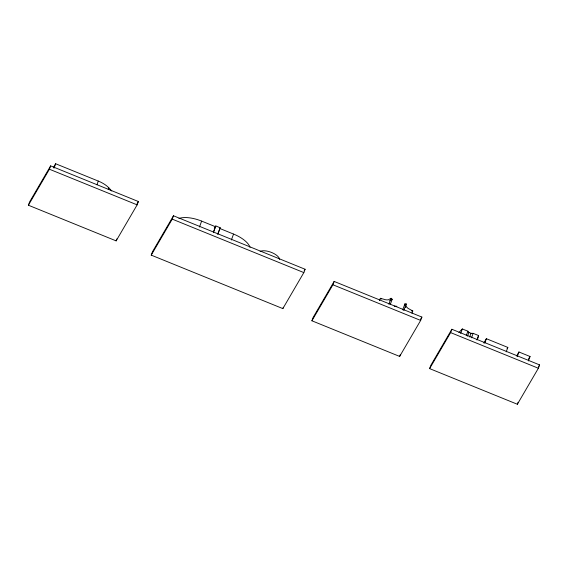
<?xml version="1.0" encoding="UTF-8"?>
<svg xmlns="http://www.w3.org/2000/svg" width="568" height="568" viewBox="0 0 568 568"><rect width="100%" height="100%" fill="white"/><g stroke="black" fill="none" stroke-linecap="round" stroke-linejoin="round"><path stroke-width="0.85" d="M477.454 339.55L478.568 335.546L473.151 333.345L470.993 333.295L468.898 332.443L467.897 331.208L462.316 328.943L458.894 332.521M28.4 205.226L29.628 201.881L50.637 165.877L138.379 201.519L137.144 204.863L116.135 240.875L28.4 205.226L49.409 169.221L50.637 165.877M54.003 168.206L55.643 163.747L98.292 181.071A17.821 7.725 20.2 0 1 108.779 187.781L111.754 190.976M96.922 184.792L98.292 181.071M108.232 189.272L108.779 187.781M116.135 240.875L116.873 238.865M151.23 255.131L152.465 251.787L173.474 215.776L305.08 269.246L303.844 272.59L282.836 308.601L151.23 255.131L172.239 219.127L173.474 215.776M199.453 227.051L201.64 221.108L199.439 220.263A22.983 9.968 20.2 0 0 178.941 218.481M213.49 231.9L215.407 226.696L201.64 221.108M213.369 232.66L215.826 225.972L220.214 227.754L217.757 234.442M217.878 233.682L220.214 227.754M231.368 240.016L233.554 234.073L219.795 228.478M282.836 308.601L283.333 307.26M311.91 320.785L313.138 317.434L334.147 281.43L421.889 317.079L420.654 320.423L399.645 356.427L311.91 320.785L332.919 284.774L334.147 281.43M379.523 300.529L380.34 298.299L385.686 299.776A8.165 3.543 20.2 0 0 388.491 299.769L391.061 298.264L392.183 299.251L390.273 304.455M388.874 304.214L391.061 298.264M402.719 309.837L404.906 303.887L406.205 303.923L403.749 310.611M411.97 313.216L412.787 310.987L408.101 308.389A8.165 3.543 20.2 0 1 406.376 306.535L405.907 305.186L406.205 303.923M399.645 356.427L400.383 354.425M429.621 368.611L430.856 365.26L451.865 329.255L539.6 364.905L538.372 368.249L517.363 404.253L429.621 368.611L450.63 332.599L451.865 329.255M460.683 333.395L462.316 328.943M466.257 335.66L467.897 331.208M467.535 336.157L468.898 332.443M469.63 337.009L470.993 333.295M471.511 337.797L473.151 333.345M476.928 339.998L478.568 335.546M484.738 343.157L486.371 338.705L507.827 347.417L506.187 351.869M517.299 356.441L518.939 351.99L530.043 356.505L528.403 360.957M517.363 404.253L518.101 402.25M404.906 303.887L404.679 305.598M53.399 167.595L55.643 163.747M137.037 203.82L138.379 201.519M214.278 228.627L215.826 225.972M304.185 270.78L305.08 269.246M420.547 319.372L421.889 317.079M483.844 343.036L486.371 338.705M507.11 348.653L507.827 347.417M516.603 355.994L518.939 351.99M528.481 359.175L530.043 356.505M538.705 366.438L539.6 364.905M392.183 299.251L391.579 299.947M389.612 300.756L390.195 300.628M411.488 310.952L412.787 310.987M394.263 306.145L396.89 306.287M49.409 169.221L137.144 204.863M172.239 219.127L303.844 272.59M332.919 284.774L420.654 320.423M450.63 332.599L538.372 368.249M233.554 234.073L235.706 234.996A22.983 9.968 20.2 0 1 250.034 247.364M380.34 298.299L381.199 299.059M405.779 307.43A8.165 3.543 20.2 0 1 405.389 306.969M279.641 259.406A11.133 4.828 20.2 0 0 276.162 254.961A10.948 4.75 20.2 0 0 266.42 250.999A11.133 4.828 20.2 0 0 260.094 251.461"/></g></svg>
